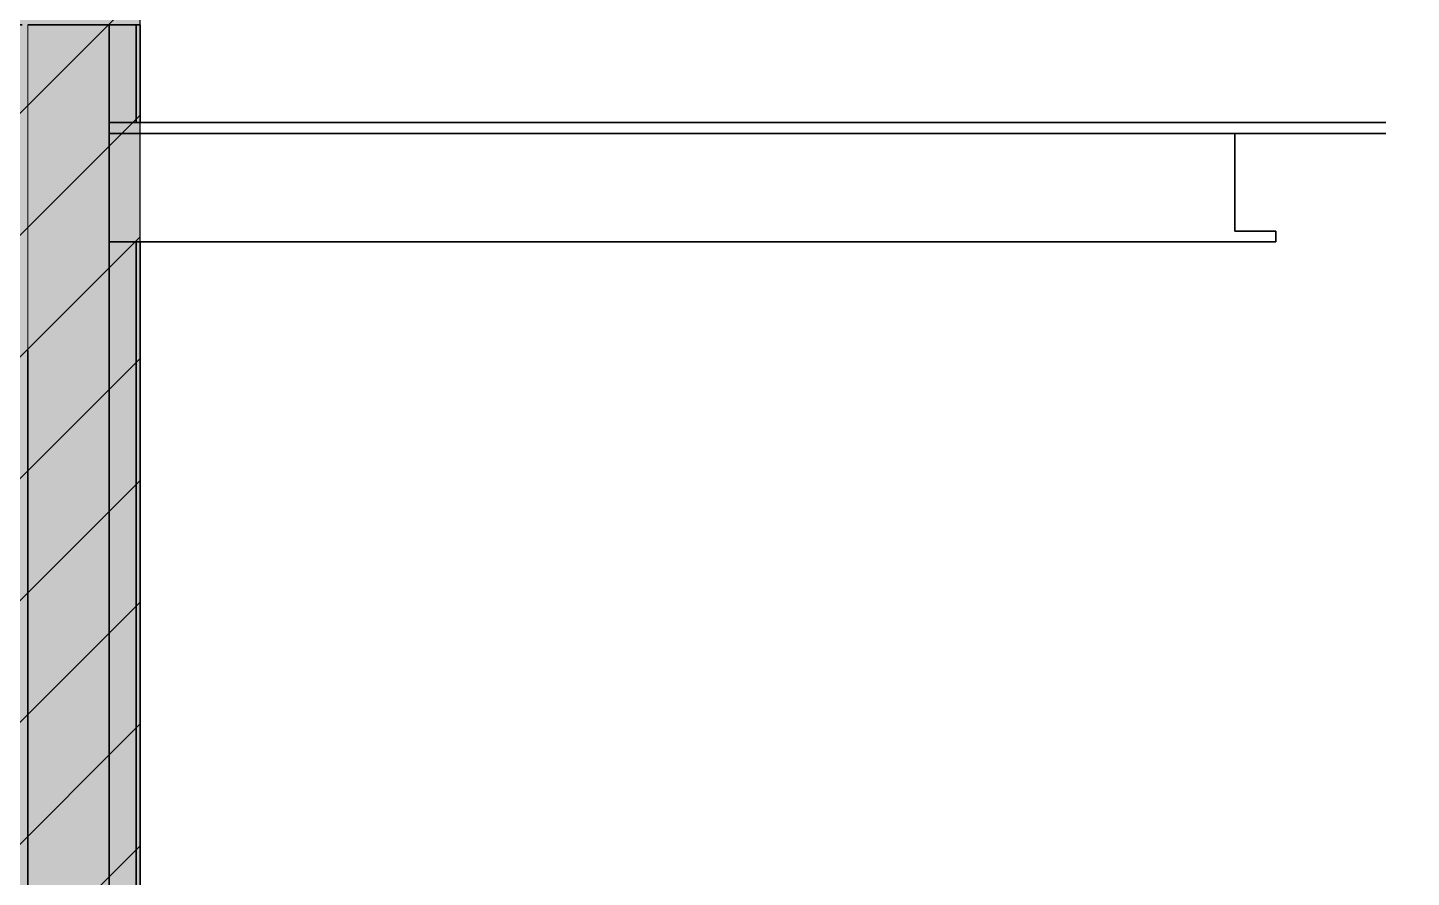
# Model space of a CAD drawing. Header units: millimetres. Extents: x -1379 to 1385823, y -4884429 to 548763.
# Drawn here: x 671833 to 674383, y -2339772 to -2338205 of the extents above; entities that cross this region are included whole.
import ezdxf
from ezdxf.xclip import XClip

# ---------------------------------------------------------------- set-up
doc = ezdxf.new("R2010")
doc.units = ezdxf.units.MM
doc.header["$XCLIPFRAME"] = 0
doc.layers.add('000 - CONCRETE_COL_HATCH_', color=7, linetype='Continuous')
for name, color, linetype, lineweight in [('A-GLAZ-CURT', 7, 'Continuous', 35), ('S-BEAM', 7, 'Continuous', 35), ('WALL-E', 7, 'Continuous', 50)]:
    doc.layers.add(name, color=color, linetype=linetype, lineweight=lineweight)

# ---------------------------------------------------------------- blocks, each defined once
blk = doc.blocks.new('DPA_CP_Entrance Canopy - Entrance Canopy-5272757-IV01 - ELEVATION 4')
at = {"layer": 'A-GLAZ-CURT', "color": 7}
for p, q in [((2315647.7, 106595), (2318047.7, 106595)), ((2315647.7, 106575), (2315647.7, 106595)), ((2315647.7, 106595), (2315647.7, 106575)), ((2318047.7, 106595), (2315647.7, 106595)), ((2318047.7, 106595), (2318047.7, 106575)), ((2318047.7, 106575), (2318047.7, 106595)), ((2318047.7, 106575), (2315647.7, 106575)), ((2315647.7, 106575), (2318047.7, 106575)), ((2315647.7, 106375), (2315647.7, 106575)), ((2315647.7, 106575), (2317722.7, 106575)), ((2317722.7, 106575), (2315647.7, 106575)), ((2315647.7, 106575), (2315647.7, 106375)), ((2317722.7, 106575), (2317722.7, 106395)), ((2317722.7, 106395), (2317722.7, 106575)), ((2317722.7, 106395), (2317797.7, 106395)), ((2317797.7, 106395), (2317722.7, 106395)), ((2317797.7, 106395), (2317797.7, 106375)), ((2317797.7, 106375), (2317797.7, 106395)), ((2317797.7, 106375), (2315647.7, 106375)), ((2315647.7, 106375), (2317797.7, 106375))]:
    blk.add_line(p, q, dxfattribs=at)
blk = doc.blocks.new('DPA_CP_Entrance Canopy - Entrance Canopy-4067023-IV01 - ELEVATION 4')
at = {"layer": 'A-GLAZ-CURT', "color": 7}
for p, q in [((2315647.7, 106595), (2318047.7, 106595)), ((2315647.7, 106575), (2315647.7, 106595)), ((2315647.7, 106595), (2315647.7, 106575)), ((2318047.7, 106595), (2315647.7, 106595)), ((2318047.7, 106595), (2318047.7, 106575)), ((2318047.7, 106575), (2318047.7, 106595)), ((2318047.7, 106575), (2315647.7, 106575)), ((2315647.7, 106575), (2318047.7, 106575)), ((2315647.7, 106375), (2315647.7, 106575)), ((2315647.7, 106575), (2317722.7, 106575)), ((2317722.7, 106575), (2315647.7, 106575)), ((2315647.7, 106575), (2315647.7, 106375)), ((2317722.7, 106575), (2317722.7, 106395)), ((2317722.7, 106395), (2317722.7, 106575)), ((2317722.7, 106395), (2317797.7, 106395)), ((2317797.7, 106395), (2317722.7, 106395)), ((2317797.7, 106395), (2317797.7, 106375)), ((2317797.7, 106375), (2317797.7, 106395)), ((2317797.7, 106375), (2315647.7, 106375)), ((2315647.7, 106375), (2317797.7, 106375))]:
    blk.add_line(p, q, dxfattribs=at)
blk = doc.blocks.new('DPA_Curved type C_Left 1 - Curved Type C_Left-5844677-IV01 - ELEVATION 4')
at = {"layer": 'A-GLAZ-CURT', "color": 7}
for p, q in [((2315487.8, 106775), (2315477.7, 106775)), ((2315477.7, 106775), (2315487.8, 106775)), ((2315497.7, 106175), (2315497.7, 103675)), ((2315497.7, 103675), (2315497.7, 106175)), ((2315497.7, 103675), (2313909.7, 103675)), ((2313909.7, 103675), (2313959.7, 103675)), ((2313959.7, 103675), (2314487.4, 103675)), ((2314487.4, 103675), (2315447.7, 103675)), ((2315447.7, 103675), (2315497.7, 103675))]:
    blk.add_line(p, q, dxfattribs=at)
blk = doc.blocks.new('DPA_Curved type B 1 - Curved Type B-5846795-IV01 - ELEVATION 4')
at = {"layer": 'A-GLAZ-CURT', "color": 7}
for p, q in [((2315497.7, 106775), (2315647.7, 106775)), ((2315647.7, 106775), (2315497.7, 106775)), ((2315647.7, 106775), (2315697.7, 106775)), ((2315697.7, 106775), (2315647.7, 106775)), ((2315647.7, 106775), (2315647.7, 103675)), ((2315647.7, 106775), (2315647.7, 103675)), ((2315697.7, 106775), (2315697.7, 106775)), ((2315697.7, 106775), (2315697.7, 106775)), ((2315697.7, 106775), (2315697.7, 106595)), ((2315697.7, 106775), (2315697.7, 106595)), ((2315697.7, 106775), (2315697.7, 106595)), ((2315697.7, 106375), (2315697.7, 103775)), ((2315697.7, 106375), (2315697.7, 103775)), ((2315697.7, 106375), (2315697.7, 103775)), ((2315497.7, 103675), (2315497.7, 106175)), ((2315497.7, 106175), (2315497.7, 103675)), ((2315497.7, 103675), (2315647.7, 103675)), ((2315647.7, 103675), (2315497.7, 103675))]:
    blk.add_line(p, q, dxfattribs=at)
blk = doc.blocks.new('DPA_Curved type A 1 - Curved Type A-5846796-IV01 - ELEVATION 4')
at = {"layer": 'A-GLAZ-CURT', "color": 7}
for p, q in [((2315647.7, 106775), (2315497.7, 106775)), ((2315497.7, 106775), (2315647.7, 106775)), ((2315647.7, 106775), (2315697.7, 106775)), ((2315697.7, 106775), (2315647.7, 106775)), ((2315697.7, 106775), (2315697.7, 106775)), ((2315697.7, 106775), (2315697.7, 106595)), ((2315697.7, 106775), (2315697.7, 106595)), ((2315697.7, 106375), (2315697.7, 103775)), ((2315697.7, 106375), (2315697.7, 103775)), ((2315497.7, 103675), (2315497.7, 106175)), ((2315497.7, 106175), (2315497.7, 103675)), ((2315647.7, 103675), (2315497.7, 103675)), ((2315497.7, 103675), (2315647.7, 103675))]:
    blk.add_line(p, q, dxfattribs=at)
blk = doc.blocks.new('DPA_Curved type C_Left 1 - Curved Type C_Left-5848536-IV01 - ELEVATION 4')
at = {"layer": 'A-GLAZ-CURT', "color": 7}
for p, q in [((2315497.7, 106775), (2315647.7, 106775)), ((2315647.7, 106775), (2315497.7, 106775)), ((2315647.7, 106775), (2315697.7, 106775)), ((2315697.7, 106775), (2315647.7, 106775)), ((2315704.8, 106775), (2315652.8, 106775)), ((2315652.8, 106775), (2315697.7, 106775)), ((2315697.7, 106775), (2315657.4, 106775)), ((2315657.4, 106775), (2315704.8, 106775)), ((2315697.7, 106595), (2315697.7, 106775)), ((2315704.8, 106775), (2315704.8, 106595)), ((2315697.7, 103775), (2315697.7, 106375)), ((2315704.8, 106375), (2315704.8, 103775)), ((2315497.7, 103675), (2315497.7, 106175)), ((2315497.7, 106175), (2315497.7, 103675)), ((2315497.7, 103675), (2315647.7, 103675)), ((2315647.7, 103675), (2315497.7, 103675))]:
    blk.add_line(p, q, dxfattribs=at)
blk = doc.blocks.new('C-1-IV01_REV00_20260605-145658_ELEVATION_4_EX')
at = {"layer": 'S-BEAM', "color": 7}
for p, q in [((16315, 106175), (16315, 106775)), ((16315, 106775), (16315, 106175))]:
    blk.add_line(p, q, dxfattribs=at)
at = {"layer": 'WALL-E', "color": 7, "lineweight": 9}
for p, q in [((16165, 103675), (16165, 106775)), ((16165, 106775), (16165, 106175)), ((16315, 106775), (16315, 103675)), ((16315, 106175), (16315, 106775)), ((16165, 106175), (16165, 103675)), ((16165, 103675), (16165, 106175)), ((16165, 106175), (16165, 103675)), ((16315, 103675), (16315, 106175)), ((16315, 106175), (16315, 103675)), ((16315, 103675), (16315, 106175)), ((16315, 103675), (16315, 106175)), ((16315, 106175), (16315, 103675)), ((16315, 103675), (16315, 106175)), ((16315, 106175), (16315, 103675)), ((16315, 103675), (16315, 106175)), ((16315, 106175), (16315, 103675)), ((16315, 106175), (16315, 103675)), ((16315, 103675), (16315, 106175)), ((16315, 106175), (16315, 103675)), ((16315, 103675), (16315, 106175))]:
    blk.add_line(p, q, dxfattribs=at)
at = {"layer": 'A-GLAZ-CURT', "color": 7}
for name in ['DPA_Curved type C_Left 1 - Curved Type C_Left-5844677-IV01 - ELEVATION 4', 'DPA_Curved type B 1 - Curved Type B-5846795-IV01 - ELEVATION 4', 'DPA_Curved type A 1 - Curved Type A-5846796-IV01 - ELEVATION 4', 'DPA_Curved type C_Left 1 - Curved Type C_Left-5848536-IV01 - ELEVATION 4', 'DPA_CP_Entrance Canopy - Entrance Canopy-5272757-IV01 - ELEVATION 4', 'DPA_CP_Entrance Canopy - Entrance Canopy-4067023-IV01 - ELEVATION 4', 'DPA_CP_Entrance Canopy - Entrance Canopy-4067023-IV01 - ELEVATION 4', 'DPA_CP_Entrance Canopy - Entrance Canopy-4067023-IV01 - ELEVATION 4', 'DPA_CP_Entrance Canopy - Entrance Canopy-4067023-IV01 - ELEVATION 4', 'DPA_CP_Entrance Canopy - Entrance Canopy-4067023-IV01 - ELEVATION 4', 'DPA_CP_Entrance Canopy - Entrance Canopy-4067023-IV01 - ELEVATION 4', 'DPA_CP_Entrance Canopy - Entrance Canopy-4067023-IV01 - ELEVATION 4']:
    blk.add_blockref(name, (-2299332.7, 0), dxfattribs=at)
blk = doc.blocks.new('C-1-IV01_REV00-1_20260614-181020_ELEVATION_4_PRECAST')
at = {"layer": '000 - CONCRETE_COL_HATCH_'}
h = blk.add_hatch(dxfattribs=at)
h.set_pattern_fill('ANSI31')
h.set_pattern_definition([(45, (0, 0), (-112.2532, 112.2532), [])])
h.paths.add_polyline_path([(14582, 109825), (14582, 103675), (16372.1, 103675), (16372.1, 109825)])
h.paths.add_polyline_path([(13072, 103675), (13072, 109825), (782.9, 109825), (782.9, 103675)])
h = blk.add_hatch(dxfattribs=at)
h.set_pattern_fill('AR-CONC', scale=0.05)
h.set_pattern_definition([(50, (0, 0), (455.4617, -39.8477), [47.625, -523.875]), (355, (0, 0), (-88.1086, 477.6421), [38.1, -419.1015]), (100.45144, (37.96, -3.3), (367.3531, 437.7944), [40.475, -445.2256]), (46.1842, (0, 127), (677.6976, -105.1058), [71.4375, -785.8125]), (96.63556, (56.5, 118.24), (593.5103, 618.5653), [60.7126, -667.839]), (351.18415, (0, 127), (593.5103, 618.5653), [57.15, -628.6493]), (21, (63.5, 95.25), (379.036, -255.663), [47.625, -523.875]), (326, (63.5, 95.25), (154.505, 460.47), [38.1, -419.1]), (71.45144, (95.1, 73.94), (533.541, 204.807), [40.475, -445.2248]), (37.5, (0, 0), (7.7215, 211.3876), [0, -414.02, 0, -425.45, 0, -420.6875]), (7.5, (0, 0), (167.04916, 250.45144), [0, -242.57, 0, -404.495, 0, -160.3375]), (327.5, (-141.6, 0), (338.9765, -14.32186), [0, -158.75, 0, -495.3, 0, -657.225]), (317.5, (-205.1, 0), (370.32295, 63.5662), [0, -206.375, 0, -328.93, 0, -466.725])])
h.paths.add_polyline_path([(13072, 103675), (13072, 109825), (782.9, 109825), (782.9, 103675)])
h.paths.add_polyline_path([(14582, 109825), (14582, 103675), (16372.1, 103675), (16372.1, 109825)])
at = {"color": 7}
blk.add_lwpolyline([(782.9, 103675), (16372.1, 103675), (16372.1, 109825), (782.9, 109825)], close=True, dxfattribs=at)

msp = doc.modelspace()

# ---------------------------------------------------------------- block references
at = {"color": 7}
msp.add_blockref('C-1-IV01_REV00-1_20260614-181020_ELEVATION_4_PRECAST', (655667.8, -2444975.4), dxfattribs=at)

# ---------------------------------------------------------------- next in the draw order: block references
ref = msp.add_blockref('C-1-IV01_REV00_20260605-145658_ELEVATION_4_EX', (655667.8, -2444975.4), dxfattribs=at)
XClip(ref).set_block_clipping_path([(-1731.8749551864, 99504.3722498701), (18667.8333906819, 116111.7620017761)])

doc.saveas('drawing.dxf')
